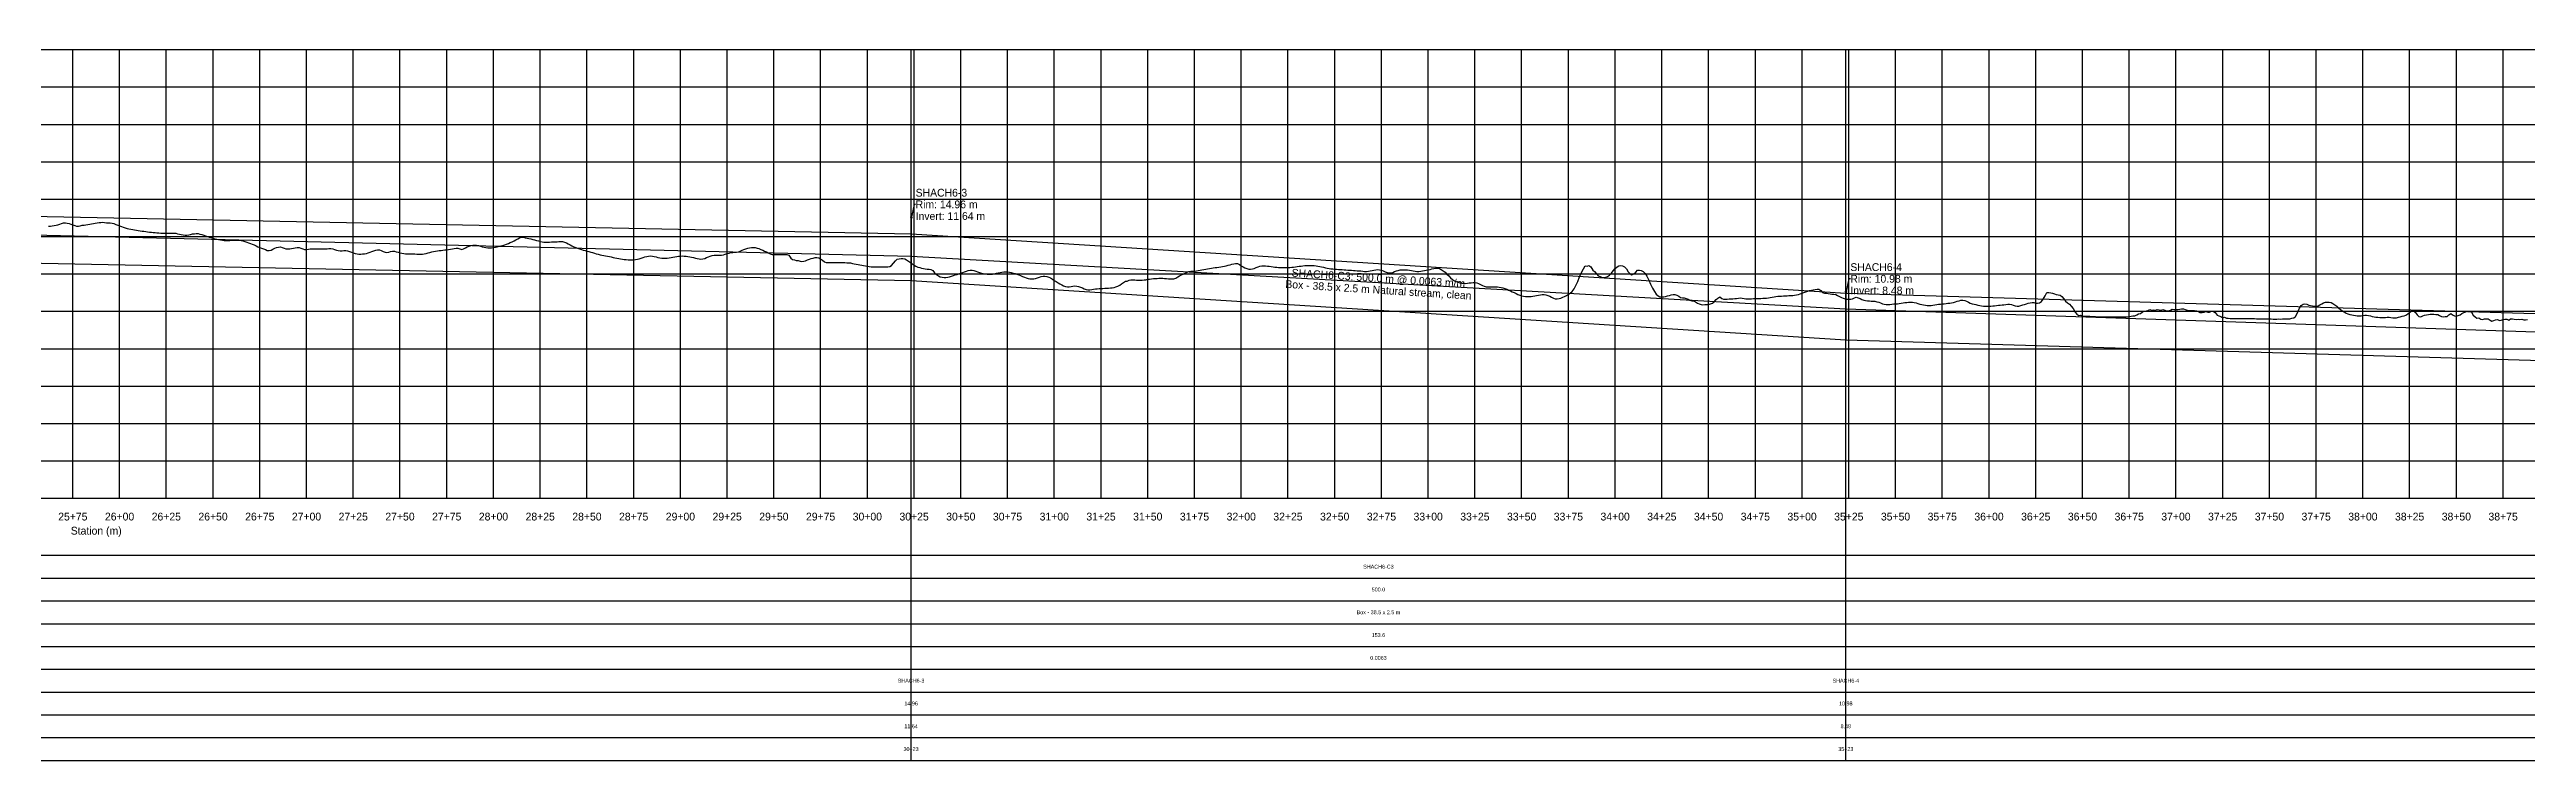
# Model space of a CAD drawing. Extents: x -64 to 5195, y -140 to 253.
# Drawn here: x 2563 to 3887, y -140 to 240 of the extents above; entities that cross this region are included whole.
import ezdxf
from ezdxf.enums import TextEntityAlignment as Align

# ---------------------------------------------------------------- set-up
doc = ezdxf.new("R2010")
doc.units = 0
for name, color, linetype in [('Annotation', 7, 'Continuous'), ('Annotation_Table', 254, 'Continuous'), ('Crown', 7, 'Continuous'), ('Grid', 254, 'Continuous'), ('Grid_Text', 7, 'Continuous'), ('Ground_Elevation', 3, 'Continuous'), ('Hydraulic_Grade', 5, 'Continuous'), ('Invert', 7, 'Continuous'), ('Structure', 7, 'Continuous')]:
    doc.layers.add(name, color=color, linetype=linetype)

msp = doc.modelspace()

# ---------------------------------------------------------------- linework, layer by layer
at = {"layer": 'Annotation', "color": 0}
for points in [[(3023.39, 149.57), (3023.19, 150.55), (3023.98, 150.37)], [(3523.39, 109.77), (3523.19, 110.75), (3523.98, 110.57)]]:
    msp.add_lwpolyline(points, close=True, dxfattribs=at)
for points in [[(3025.83, 157.19), (3025.09, 157.19), (3023.39, 149.57)], [(3525.83, 117.39), (3525.09, 117.39), (3523.39, 109.77)]]:
    msp.add_lwpolyline(points, dxfattribs=at)
at = {"layer": 'Annotation_Table', "color": 254}
for points in [[(3023.39, -140.21), (3023.39, 240)], [(3523.39, -140.21), (3523.39, 240)], [(-25, -30.48), (5174.95, -30.48)], [(-25, -42.67), (5174.95, -42.67)], [(-25, -54.86), (5174.95, -54.86)], [(-25, -67.06), (5174.95, -67.06)], [(-25, -79.25), (5174.95, -79.25)], [(-25, -91.44), (5174.95, -91.44)], [(-25, -103.63), (5174.95, -103.63)], [(-25, -115.82), (5174.95, -115.82)], [(-25, -128.02), (5174.95, -128.02)], [(-25, -140.21), (5174.95, -140.21)]]:
    msp.add_lwpolyline(points, dxfattribs=at)
at = {"layer": 'Crown', "color": 0}
for points in [[(1717, 167.56), (3023.39, 141.43)], [(3023.39, 141.43), (3023.39, 141.43)], [(3023.39, 141.43), (3523.39, 109.77)], [(3523.39, 109.77), (3523.39, 109.77)], [(3523.39, 109.77), (4406, 83.63)]]:
    msp.add_lwpolyline(points, dxfattribs=at)
at = {"layer": 'Grid', "color": 254}
for points in [[(-25, 240), (5175, 240)], [(2575, 0), (2575, 240)], [(2600, 0), (2600, 240)], [(2625, 0), (2625, 240)], [(2650, 0), (2650, 240)], [(2675, 0), (2675, 240)], [(2700, 0), (2700, 240)], [(2725, 0), (2725, 240)], [(2750, 0), (2750, 240)], [(2775, 0), (2775, 240)], [(2800, 0), (2800, 240)], [(2825, 0), (2825, 240)], [(2850, 0), (2850, 240)], [(2875, 0), (2875, 240)], [(2900, 0), (2900, 240)], [(2925, 0), (2925, 240)], [(2950, 0), (2950, 240)], [(2975, 0), (2975, 240)], [(3000, 0), (3000, 240)], [(3025, 0), (3025, 240)], [(3050, 0), (3050, 240)], [(3075, 0), (3075, 240)], [(3100, 0), (3100, 240)], [(3125, 0), (3125, 240)], [(3150, 0), (3150, 240)], [(3175, 0), (3175, 240)], [(3200, 0), (3200, 240)], [(3225, 0), (3225, 240)], [(3250, 0), (3250, 240)], [(3275, 0), (3275, 240)], [(3300, 0), (3300, 240)], [(3325, 0), (3325, 240)], [(3350, 0), (3350, 240)], [(3375, 0), (3375, 240)], [(3400, 0), (3400, 240)], [(3425, 0), (3425, 240)], [(3450, 0), (3450, 240)], [(3475, 0), (3475, 240)], [(3500, 0), (3500, 240)], [(3525, 0), (3525, 240)], [(3550, 0), (3550, 240)], [(3575, 0), (3575, 240)], [(3600, 0), (3600, 240)], [(3625, 0), (3625, 240)], [(3650, 0), (3650, 240)], [(3675, 0), (3675, 240)], [(3700, 0), (3700, 240)], [(3725, 0), (3725, 240)], [(3750, 0), (3750, 240)], [(3775, 0), (3775, 240)], [(3800, 0), (3800, 240)], [(3825, 0), (3825, 240)], [(3850, 0), (3850, 240)], [(3875, 0), (3875, 240)], [(-25, 220), (5175, 220)], [(-25, 200), (5175, 200)], [(-25, 180), (5175, 180)], [(-25, 160), (5175, 160)], [(-25, 140), (5175, 140)], [(-25, 120), (5175, 120)], [(-25, 100), (5175, 100)], [(-25, 80), (5175, 80)], [(-25, 60), (5175, 60)], [(-25, 40), (5175, 40)], [(-25, 20), (5175, 20)], [(-25, 0), (5175, 0)]]:
    msp.add_lwpolyline(points, dxfattribs=at)
at = {"layer": 'Ground_Elevation', "color": 3}
msp.add_lwpolyline([(2562, 145.56), (2563, 145.6), (2564, 145.68), (2565, 145.82), (2566, 146.04), (2567, 146.34), (2568, 146.68), (2569, 147.02), (2570, 147.28), (2571, 147.35), (2572, 147.22), (2573, 146.97), (2574, 146.61), (2575, 146.22), (2576, 145.86), (2577, 145.61), (2578, 145.57), (2579, 145.74), (2580, 145.99), (2581, 146.1), (2582, 146.21), (2583, 146.36), (2584, 146.54), (2585, 146.72), (2586, 146.91), (2587, 147.1), (2588, 147.28), (2589, 147.44), (2590, 147.58), (2591, 147.62), (2592, 147.42), (2593, 147.29), (2594, 147.39), (2595, 147.38), (2596, 147.19), (2597, 146.88), (2598, 146.51), (2599, 146.11), (2600, 145.71), (2601, 145.31), (2602, 144.93), (2603, 144.6), (2604, 144.31), (2605, 144.07), (2606, 143.85), (2607, 143.67), (2608, 143.5), (2609, 143.35), (2610, 143.2), (2611, 143.07), (2612, 142.93), (2613, 142.8), (2614, 142.67), (2615, 142.54), (2616, 142.42), (2617, 142.31), (2618, 142.2), (2619, 142.1), (2620, 142.01), (2621, 141.94), (2622, 141.87), (2623, 141.82), (2624, 141.78), (2625, 141.77), (2626, 141.77), (2627, 141.78), (2628, 141.77), (2629, 141.74), (2630, 141.72), (2631, 141.52), (2632, 141.23), (2633, 141.02), (2634, 140.87), (2635, 140.79), (2636, 140.81), (2637, 140.95), (2638, 141.16), (2639, 141.36), (2640, 141.52), (2641, 141.65), (2642, 141.56), (2643, 141.32), (2644, 141.05), (2645, 140.75), (2646, 140.41), (2647, 140.07), (2648, 139.73), (2649, 139.4), (2650, 139.08), (2651, 138.81), (2652, 138.56), (2653, 138.34), (2654, 138.17), (2655, 138.04), (2656, 137.95), (2657, 137.9), (2658, 137.91), (2659, 137.96), (2660, 138.04), (2661, 138.11), (2662, 138.14), (2663, 138.11), (2664, 138), (2665, 137.85), (2666, 137.67), (2667, 137.36), (2668, 136.94), (2669, 136.65), (2670, 136.33), (2671, 135.94), (2672, 135.47), (2673, 134.96), (2674, 134.49), (2675, 134.1), (2676, 133.75), (2677, 133.4), (2678, 133), (2679, 132.61), (2680, 132.47), (2681, 132.75), (2682, 133.23), (2683, 133.72), (2684, 134.09), (2685, 134.32), (2686, 134.4), (2687, 134.17), (2688, 133.84), (2689, 133.5), (2690, 133.35), (2691, 133.41), (2692, 133.57), (2693, 133.8), (2694, 134.02), (2695, 134.13), (2696, 134.05), (2697, 133.75), (2698, 133.38), (2699, 133.11), (2700, 133.13), (2701, 133.27), (2702, 133.37), (2703, 133.46), (2704, 133.48), (2705, 133.49), (2706, 133.48), (2707, 133.47), (2708, 133.46), (2709, 133.46), (2710, 133.46), (2711, 133.48), (2712, 133.53), (2713, 133.57), (2714, 133.43), (2715, 133.12), (2716, 132.72), (2717, 132.5), (2718, 132.4), (2719, 132.41), (2720, 132.47), (2721, 132.45), (2722, 132.28), (2723, 131.99), (2724, 131.65), (2725, 131.3), (2726, 130.99), (2727, 130.77), (2728, 130.65), (2729, 130.63), (2730, 130.69), (2731, 130.83), (2732, 131.01), (2733, 131.24), (2734, 131.56), (2735, 131.95), (2736, 132.35), (2737, 132.67), (2738, 132.85), (2739, 132.91), (2740, 132.52), (2741, 132.05), (2742, 131.7), (2743, 131.54), (2744, 131.66), (2745, 131.94), (2746, 132.22), (2747, 132.17), (2748, 131.9), (2749, 131.61), (2750, 131.33), (2751, 131.09), (2752, 130.9), (2753, 130.78), (2754, 130.73), (2755, 130.74), (2756, 130.75), (2757, 130.75), (2758, 130.69), (2759, 130.59), (2760, 130.49), (2761, 130.48), (2762, 130.56), (2763, 130.75), (2764, 130.99), (2765, 131.24), (2766, 131.49), (2767, 131.73), (2768, 131.95), (2769, 132.16), (2770, 132.34), (2771, 132.48), (2772, 132.6), (2773, 132.71), (2774, 132.81), (2775, 132.91), (2776, 133.02), (2777, 133.16), (2778, 133.34), (2779, 133.52), (2780, 133.7), (2781, 133.73), (2782, 133.35), (2783, 133.12), (2784, 133.46), (2785, 134.03), (2786, 134.55), (2787, 134.92), (2788, 135.2), (2789, 135.39), (2790, 135.45), (2791, 135.38), (2792, 135.17), (2793, 134.87), (2794, 134.55), (2795, 134.26), (2796, 134.05), (2797, 133.95), (2798, 133.95), (2799, 134.03), (2800, 134.17), (2801, 134.34), (2802, 134.55), (2803, 134.77), (2804, 135.01), (2805, 135.27), (2806, 135.58), (2807, 135.92), (2808, 136.31), (2809, 136.73), (2810, 137.2), (2811, 137.68), (2812, 138.19), (2813, 138.72), (2814, 139.22), (2815, 139.63), (2816, 139.65), (2817, 139.29), (2818, 139.07), (2819, 138.91), (2820, 138.72), (2821, 138.45), (2822, 138.16), (2823, 137.88), (2824, 137.62), (2825, 137.38), (2826, 137.17), (2827, 137.04), (2828, 137), (2829, 137.02), (2830, 137.05), (2831, 137.1), (2832, 137.14), (2833, 137.18), (2834, 137.24), (2835, 137.31), (2836, 137.37), (2837, 137.37), (2838, 137.06), (2839, 136.57), (2840, 136.03), (2841, 135.49), (2842, 134.99), (2843, 134.53), (2844, 134.1), (2845, 133.71), (2846, 133.35), (2847, 133.03), (2848, 132.75), (2849, 132.48), (2850, 132.22), (2851, 131.95), (2852, 131.67), (2853, 131.37), (2854, 131.07), (2855, 130.78), (2856, 130.49), (2857, 130.23), (2858, 129.99), (2859, 129.78), (2860, 129.59), (2861, 129.42), (2862, 129.24), (2863, 129.06), (2864, 128.86), (2865, 128.65), (2866, 128.45), (2867, 128.25), (2868, 128.07), (2869, 127.9), (2870, 127.75), (2871, 127.63), (2872, 127.54), (2873, 127.48), (2874, 127.49), (2875, 127.53), (2876, 127.63), (2877, 127.83), (2878, 128.11), (2879, 128.43), (2880, 128.77), (2881, 129.08), (2882, 129.35), (2883, 129.55), (2884, 129.6), (2885, 129.52), (2886, 129.33), (2887, 129.08), (2888, 128.87), (2889, 128.66), (2890, 128.5), (2891, 128.38), (2892, 128.34), (2893, 128.41), (2894, 128.58), (2895, 128.79), (2896, 128.99), (2897, 129.19), (2898, 129.35), (2899, 129.48), (2900, 129.56), (2901, 129.59), (2902, 129.56), (2903, 129.47), (2904, 129.34), (2905, 129.16), (2906, 128.95), (2907, 128.7), (2908, 128.45), (2909, 128.22), (2910, 128.05), (2911, 127.96), (2912, 128.03), (2913, 128.3), (2914, 128.7), (2915, 129.16), (2916, 129.55), (2917, 129.84), (2918, 130.04), (2919, 130.09), (2920, 130.02), (2921, 129.96), (2922, 130.02), (2923, 130.22), (2924, 130.51), (2925, 130.88), (2926, 131.18), (2927, 131.37), (2928, 131.5), (2929, 131.61), (2930, 131.72), (2931, 131.87), (2932, 132.17), (2933, 132.64), (2934, 133.1), (2935, 133.48), (2936, 133.75), (2937, 133.95), (2938, 134.13), (2939, 134.19), (2940, 134.08), (2941, 133.83), (2942, 133.52), (2943, 133.15), (2944, 132.71), (2945, 132.22), (2946, 131.73), (2947, 131.27), (2948, 130.83), (2949, 130.41), (2950, 130.39), (2951, 130.44), (2952, 130.43), (2953, 130.42), (2954, 130.43), (2955, 130.45), (2956, 130.46), (2957, 130.46), (2958, 130.04), (2959, 128.42), (2960, 127.74), (2961, 127.47), (2962, 127.26), (2963, 127.09), (2964, 126.88), (2965, 126.71), (2966, 126.75), (2967, 127.03), (2968, 127.45), (2969, 127.84), (2970, 128.19), (2971, 128.51), (2972, 128.71), (2973, 128.75), (2974, 128.62), (2975, 128.15), (2976, 127.31), (2977, 126.48), (2978, 126.08), (2979, 126.04), (2980, 126.05), (2981, 126.06), (2982, 126.07), (2983, 126.08), (2984, 126.09), (2985, 126.1), (2986, 126.11), (2987, 126.12), (2988, 126.1), (2989, 126), (2990, 125.85), (2991, 125.85), (2992, 125.52), (2993, 125.35), (2994, 125.18), (2995, 125.01), (2996, 124.84), (2997, 124.66), (2998, 124.48), (2999, 124.3), (3000, 124.12), (3001, 123.95), (3002, 123.82), (3003, 123.78), (3004, 123.78), (3005, 123.78), (3006, 123.77), (3007, 123.77), (3008, 123.76), (3009, 123.76), (3010, 123.75), (3011, 123.75), (3012, 123.88), (3013, 124.57), (3014, 125.77), (3015, 126.99), (3016, 127.85), (3017, 128.02), (3018, 128.17), (3019, 128.3), (3020, 128.05), (3021, 127.5), (3022, 126.79), (3023, 126.06), (3024, 125.36), (3025, 124.69), (3026, 124.09), (3027, 123.63), (3028, 123.37), (3029, 123.04), (3030, 122.89), (3031, 122.76), (3032, 122.63), (3033, 122.48), (3034, 122.3), (3035, 121.75), (3036, 120.6), (3037, 119.65), (3038, 118.98), (3039, 118.52), (3040, 118.21), (3041, 118.06), (3042, 118.07), (3043, 118.23), (3044, 118.52), (3045, 118.84), (3046, 119.16), (3047, 119.45), (3048, 119.75), (3049, 120.07), (3050, 120.43), (3051, 120.83), (3052, 121.2), (3053, 121.52), (3054, 121.77), (3055, 121.92), (3056, 121.94), (3057, 121.76), (3058, 121.45), (3059, 121.09), (3060, 120.77), (3061, 120.49), (3062, 120.25), (3063, 120.04), (3064, 119.89), (3065, 119.79), (3066, 119.8), (3067, 119.92), (3068, 120.12), (3069, 120.35), (3070, 120.56), (3071, 120.74), (3072, 120.92), (3073, 121.04), (3074, 121.08), (3075, 121.04), (3076, 120.92), (3077, 120.74), (3078, 120.49), (3079, 120.2), (3080, 119.85), (3081, 119.47), (3082, 119.08), (3083, 118.67), (3084, 118.24), (3085, 117.82), (3086, 117.49), (3087, 117.31), (3088, 117.29), (3089, 117.4), (3090, 117.64), (3091, 117.97), (3092, 118.29), (3093, 118.55), (3094, 118.73), (3095, 118.76), (3096, 118.65), (3097, 118.33), (3098, 117.83), (3099, 117.19), (3100, 116.52), (3101, 115.9), (3102, 115.3), (3103, 114.7), (3104, 114.15), (3105, 113.65), (3106, 113.28), (3107, 113.08), (3108, 113.11), (3109, 113.28), (3110, 113.46), (3111, 113.55), (3112, 113.51), (3113, 113.31), (3114, 112.98), (3115, 112.5), (3116, 111.99), (3117, 111.62), (3118, 111.44), (3119, 111.45), (3120, 111.63), (3121, 111.84), (3122, 111.99), (3123, 112.08), (3124, 112.15), (3125, 112.15), (3126, 112.23), (3127, 112.3), (3128, 112.36), (3129, 112.41), (3130, 112.5), (3131, 112.61), (3132, 112.78), (3133, 113.05), (3134, 113.49), (3135, 114), (3136, 114.69), (3137, 115.43), (3138, 116.08), (3139, 116.09), (3140, 116.7), (3141, 116.85), (3142, 116.9), (3143, 116.79), (3144, 116.65), (3145, 116.64), (3146, 116.6), (3147, 116.59), (3148, 116.86), (3149, 116.82), (3150, 117.11), (3151, 117.16), (3152, 117.41), (3153, 117.59), (3154, 117.55), (3155, 117.63), (3156, 117.67), (3157, 117.66), (3158, 117.71), (3159, 117.54), (3160, 117.47), (3161, 117.37), (3162, 117.3), (3163, 117.31), (3164, 117.35), (3165, 117.79), (3166, 118.45), (3167, 119.03), (3168, 119.46), (3169, 119.89), (3170, 120.41), (3171, 121), (3172, 121.36), (3173, 121.53), (3174, 121.55), (3175, 121.56), (3176, 121.64), (3177, 121.81), (3178, 122), (3179, 122.2), (3180, 122.4), (3181, 122.59), (3182, 122.78), (3183, 122.96), (3184, 123.11), (3185, 123.24), (3186, 123.37), (3187, 123.49), (3188, 123.62), (3189, 123.76), (3190, 123.93), (3191, 124.13), (3192, 124.39), (3193, 124.65), (3194, 124.92), (3195, 125.18), (3196, 125.38), (3197, 125.52), (3198, 125.58), (3199, 125.02), (3200, 124.3), (3201, 123.74), (3202, 123.28), (3203, 122.9), (3204, 122.63), (3205, 122.54), (3206, 122.65), (3207, 122.94), (3208, 123.4), (3209, 123.87), (3210, 124.09), (3211, 124.25), (3212, 124.3), (3213, 124.27), (3214, 124.18), (3215, 124.06), (3216, 123.93), (3217, 123.81), (3218, 123.7), (3219, 123.61), (3220, 123.52), (3221, 123.45), (3222, 123.4), (3223, 123.38), (3224, 123.38), (3225, 123.41), (3226, 123.47), (3227, 123.55), (3228, 123.67), (3229, 123.8), (3230, 123.95), (3231, 124.1), (3232, 124.23), (3233, 124.36), (3234, 124.46), (3235, 124.53), (3236, 124.57), (3237, 124.57), (3238, 124.53), (3239, 124.44), (3240, 124.32), (3241, 124.16), (3242, 123.97), (3243, 123.75), (3244, 123.53), (3245, 123.31), (3246, 123.1), (3247, 122.92), (3248, 122.77), (3249, 122.65), (3250, 122.56), (3251, 122.49), (3252, 122.43), (3253, 122.37), (3254, 122.31), (3255, 122.24), (3256, 122.16), (3257, 122.07), (3258, 122), (3259, 121.92), (3260, 121.85), (3261, 121.78), (3262, 121.71), (3263, 121.66), (3264, 121.62), (3265, 121.51), (3266, 121.32), (3267, 121.31), (3268, 121.44), (3269, 121.61), (3270, 121.81), (3271, 122.05), (3272, 122.26), (3273, 122.35), (3274, 122.25), (3275, 121.97), (3276, 121.58), (3277, 121.15), (3278, 120.75), (3279, 120.52), (3280, 120.55), (3281, 120.82), (3282, 121.21), (3283, 121.58), (3284, 121.88), (3285, 122.11), (3286, 122.23), (3287, 122.27), (3288, 122.24), (3289, 122.15), (3290, 122), (3291, 121.82), (3292, 121.65), (3293, 121.49), (3294, 121.35), (3295, 121.3), (3296, 121.4), (3297, 121.61), (3298, 121.86), (3299, 122.05), (3300, 122.22), (3301, 122.45), (3302, 122.73), (3303, 122.98), (3304, 123.1), (3305, 123.06), (3306, 122.83), (3307, 122.38), (3308, 121.71), (3309, 120.86), (3310, 119.92), (3311, 118.95), (3312, 117.97), (3313, 117.07), (3314, 116.36), (3315, 115.9), (3316, 115.57), (3317, 115.31), (3318, 115.1), (3319, 114.98), (3320, 114.96), (3321, 115.03), (3322, 115.16), (3323, 115.31), (3324, 115.42), (3325, 115.39), (3326, 115.19), (3327, 114.81), (3328, 114.31), (3329, 113.8), (3330, 113.4), (3331, 113.17), (3332, 113.05), (3333, 113.02), (3334, 113.04), (3335, 113.09), (3336, 113.12), (3337, 113.08), (3338, 112.97), (3339, 112.77), (3340, 112.51), (3341, 112.18), (3342, 111.79), (3343, 111.39), (3344, 110.96), (3345, 110.49), (3346, 110), (3347, 109.49), (3348, 109.02), (3349, 108.59), (3350, 108.28), (3351, 108.11), (3352, 108), (3353, 107.91), (3354, 107.85), (3355, 107.88), (3356, 108.02), (3357, 108.23), (3358, 108.44), (3359, 108.67), (3360, 108.9), (3361, 109.08), (3362, 109.07), (3363, 108.86), (3364, 108.49), (3365, 108.03), (3366, 107.55), (3367, 107.08), (3368, 106.75), (3369, 106.65), (3370, 106.78), (3371, 107.1), (3372, 107.51), (3373, 107.98), (3374, 108.51), (3375, 109.09), (3376, 109.77), (3377, 110.67), (3378, 111.94), (3379, 113.72), (3380, 115.97), (3381, 118.44), (3382, 120.78), (3383, 122.81), (3384, 124.28), (3385, 124.23), (3386, 124.43), (3387, 123.75), (3388, 122.09), (3389, 121.23), (3390, 119.97), (3391, 119.06), (3392, 118.55), (3393, 118.17), (3394, 118.08), (3395, 118.2), (3396, 118.59), (3397, 119.33), (3398, 120.36), (3399, 121.6), (3400, 122.85), (3401, 123.81), (3402, 124.32), (3403, 124.49), (3404, 124.39), (3405, 123.84), (3406, 122.64), (3407, 121.16), (3408, 120.01), (3409, 119.6), (3410, 119.96), (3411, 120.99), (3412, 121.92), (3413, 122), (3414, 121.87), (3415, 121.35), (3416, 120.31), (3417, 118.72), (3418, 116.7), (3419, 114.51), (3420, 112.38), (3421, 110.54), (3422, 109.13), (3423, 108.23), (3424, 107.8), (3425, 107.71), (3426, 107.79), (3427, 107.96), (3428, 108.23), (3429, 108.53), (3430, 108.79), (3431, 108.96), (3432, 108.92), (3433, 108.62), (3434, 108.14), (3435, 107.43), (3436, 107.26), (3437, 107.29), (3438, 106.85), (3439, 106.47), (3440, 105.92), (3441, 105.61), (3442, 105.57), (3443, 105.14), (3444, 104.43), (3445, 103.94), (3446, 103.61), (3447, 103.55), (3448, 103.59), (3449, 103.6), (3450, 103.69), (3451, 103.93), (3452, 104.38), (3453, 105.1), (3454, 106.24), (3455, 107.09), (3456, 107.76), (3457, 106.81), (3458, 106.57), (3459, 106.54), (3460, 106.54), (3461, 106.69), (3462, 106.76), (3463, 106.76), (3464, 106.83), (3465, 106.94), (3466, 107.07), (3467, 107.13), (3468, 107.05), (3469, 106.89), (3470, 106.75), (3471, 106.7), (3472, 106.72), (3473, 106.75), (3474, 106.77), (3475, 106.8), (3476, 106.83), (3477, 106.86), (3478, 106.9), (3479, 106.95), (3480, 107.01), (3481, 107.1), (3482, 107.24), (3483, 107.43), (3484, 107.63), (3485, 107.82), (3486, 107.97), (3487, 108.05), (3488, 108.12), (3489, 108.17), (3490, 108.21), (3491, 108.28), (3492, 108.34), (3493, 108.41), (3494, 108.47), (3495, 108.54), (3496, 108.64), (3497, 108.8), (3498, 109.03), (3499, 109.33), (3500, 109.7), (3501, 110.1), (3502, 110.49), (3503, 110.82), (3504, 111.09), (3505, 111.3), (3506, 111.51), (3507, 111.7), (3508, 111.82), (3509, 111.87), (3510, 111.14), (3511, 110), (3512, 109.65), (3513, 109.71), (3514, 109.6), (3515, 109.4), (3516, 109.23), (3517, 109.11), (3518, 109.01), (3519, 108.53), (3520, 107.91), (3521, 107.39), (3522, 107), (3523, 106.73), (3524, 106.56), (3525, 106.49), (3526, 106.53), (3527, 106.74), (3528, 107.22), (3529, 107.61), (3530, 107.29), (3531, 106.83), (3532, 106.36), (3533, 105.99), (3534, 105.75), (3535, 105.6), (3536, 105.53), (3537, 105.51), (3538, 105.47), (3539, 105.37), (3540, 105.15), (3541, 104.83), (3542, 104.45), (3543, 104.08), (3544, 103.8), (3545, 103.64), (3546, 103.62), (3547, 103.71), (3548, 103.85), (3549, 103.96), (3550, 103.99), (3551, 104.02), (3552, 104.12), (3553, 104.28), (3554, 104.48), (3555, 104.64), (3556, 104.76), (3557, 104.86), (3558, 104.93), (3559, 104.91), (3560, 104.76), (3561, 104.49), (3562, 104.16), (3563, 103.87), (3564, 103.67), (3565, 103.53), (3566, 103.36), (3567, 103.17), (3568, 103.05), (3569, 103.09), (3570, 103.29), (3571, 103.51), (3572, 103.67), (3573, 103.77), (3574, 103.86), (3575, 103.96), (3576, 104.08), (3577, 104.2), (3578, 104.31), (3579, 104.41), (3580, 104.53), (3581, 104.72), (3582, 104.99), (3583, 105.34), (3584, 105.69), (3585, 105.94), (3586, 106), (3587, 105.81), (3588, 105.4), (3589, 104.87), (3590, 104.38), (3591, 104.02), (3592, 103.79), (3593, 103.58), (3594, 103.36), (3595, 103.14), (3596, 102.95), (3597, 102.81), (3598, 102.73), (3599, 102.71), (3600, 102.71), (3601, 102.76), (3602, 102.85), (3603, 102.97), (3604, 103.09), (3605, 103.22), (3606, 103.33), (3607, 103.42), (3608, 103.55), (3609, 103.7), (3610, 103.82), (3611, 103.83), (3612, 103.64), (3613, 103.3), (3614, 102.96), (3615, 102.79), (3616, 102.83), (3617, 103.06), (3618, 103.39), (3619, 103.71), (3620, 104), (3621, 104.29), (3622, 104.58), (3623, 104.73), (3624, 104.64), (3625, 104.42), (3626, 104.35), (3627, 104.56), (3628, 105.2), (3629, 106.47), (3630, 108.28), (3631, 110.13), (3632, 110.13), (3633, 109.83), (3634, 109.62), (3635, 109.4), (3636, 108.93), (3637, 108.8), (3638, 108.65), (3639, 107.86), (3640, 106.74), (3641, 105.35), (3642, 104.62), (3643, 103.83), (3644, 102.72), (3645, 101.44), (3646, 99.62), (3647, 98.48), (3648, 97.77), (3649, 97.9), (3650, 97.58), (3651, 97.48), (3652, 97.41), (3653, 97.41), (3654, 97.34), (3655, 97.27), (3656, 97.21), (3657, 97.17), (3658, 97.13), (3659, 97.1), (3660, 97.08), (3661, 97.07), (3662, 97.06), (3663, 97.04), (3664, 97.04), (3665, 97.03), (3666, 97.03), (3667, 97.05), (3668, 97.02), (3669, 97.04), (3670, 97.01), (3671, 97.03), (3672, 97.07), (3673, 97.03), (3674, 97.11), (3675, 97.22), (3676, 97.37), (3677, 97.61), (3678, 97.52), (3679, 98.08), (3680, 98.6), (3681, 98.86), (3682, 99.57), (3683, 100.13), (3684, 100.18), (3685, 100.37), (3686, 100.91), (3687, 100.65), (3688, 100.77), (3689, 100.63), (3690, 100.95), (3691, 100.72), (3692, 100.61), (3693, 100.9), (3694, 100.57), (3695, 100.29), (3696, 100.21), (3697, 100.54), (3698, 101.07), (3699, 101.01), (3700, 100.9), (3701, 100.96), (3702, 101.15), (3703, 101.38), (3704, 101.27), (3705, 100.94), (3706, 100.64), (3707, 100.48), (3708, 100.48), (3709, 100.5), (3710, 100.47), (3711, 100.32), (3712, 99.87), (3713, 99.4), (3714, 99.32), (3715, 99.6), (3716, 99.9), (3717, 99.57), (3718, 99.5), (3719, 100.02), (3720, 99.86), (3721, 99.32), (3722, 97.97), (3723, 97.52), (3724, 97.17), (3725, 96.52), (3726, 96.82), (3727, 96.4), (3728, 96.31), (3729, 96.18), (3730, 96.22), (3731, 96.21), (3732, 96.14), (3733, 96.14), (3734, 96.1), (3735, 96.09), (3736, 96.09), (3737, 96.09), (3738, 96.15), (3739, 96.16), (3740, 96.12), (3741, 96.19), (3742, 96.11), (3743, 96), (3744, 95.96), (3745, 95.95), (3746, 95.94), (3747, 95.92), (3748, 95.9), (3749, 95.9), (3750, 95.94), (3751, 95.91), (3752, 95.87), (3753, 95.85), (3754, 95.87), (3755, 95.9), (3756, 95.88), (3757, 95.96), (3758, 96.03), (3759, 95.96), (3760, 95.93), (3761, 96.03), (3762, 96.25), (3763, 96.5), (3764, 97.3), (3765, 99.23), (3766, 101.62), (3767, 103.11), (3768, 103.85), (3769, 104.01), (3770, 103.75), (3771, 103.34), (3772, 103.05), (3773, 102.85), (3774, 102.68), (3775, 102.7), (3776, 103.02), (3777, 103.54), (3778, 104.08), (3779, 104.53), (3780, 104.82), (3781, 104.94), (3782, 104.92), (3783, 104.7), (3784, 104.2), (3785, 103.51), (3786, 102.68), (3787, 101.83), (3788, 101.03), (3789, 100.31), (3790, 99.65), (3791, 99.08), (3792, 98.63), (3793, 98.29), (3794, 98.05), (3795, 97.86), (3796, 97.71), (3797, 97.6), (3798, 97.56), (3799, 97.63), (3800, 97.76), (3801, 97.89), (3802, 97.93), (3803, 97.81), (3804, 97.56), (3805, 97.28), (3806, 97.05), (3807, 96.92), (3808, 96.83), (3809, 96.72), (3810, 96.64), (3811, 96.65), (3812, 96.72), (3813, 96.81), (3814, 96.85), (3815, 96.77), (3816, 96.56), (3817, 96.44), (3818, 96.56), (3819, 96.84), (3820, 97.12), (3821, 97.32), (3822, 97.51), (3823, 98.01), (3824, 98.7), (3825, 99.42), (3826, 100.01), (3827, 100.25), (3828, 99.54), (3829, 98.1), (3830, 97.2), (3831, 97.03), (3832, 97.52), (3833, 98.02), (3834, 98.17), (3835, 98.29), (3836, 98.54), (3837, 98.53), (3838, 98.46), (3839, 98.37), (3840, 98.21), (3841, 97.68), (3842, 97.23), (3843, 97.11), (3844, 97.26), (3845, 97.21), (3846, 98.08), (3847, 98.92), (3848, 98.17), (3849, 97.61), (3850, 97.46), (3851, 97.77), (3852, 98.18), (3853, 98.84), (3854, 99.44), (3855, 99.73), (3856, 100.02), (3857, 100.15), (3858, 99.6), (3859, 97.98), (3860, 97.1), (3861, 96.29), (3862, 96.46), (3863, 95.86), (3864, 95.7), (3865, 95.94), (3866, 96.05), (3867, 96.04), (3868, 95.35), (3869, 94.81), (3870, 95.03), (3871, 95.41), (3872, 95.7), (3873, 95), (3874, 95.18), (3875, 95.58), (3876, 95.77), (3877, 95.73), (3878, 95.23), (3879, 95.93), (3880, 95.93), (3881, 95.79), (3882, 95.58), (3883, 95.82), (3884, 95.58), (3885, 95.79), (3886, 95.46), (3887, 95.46), (3888, 95.71)], dxfattribs=at)
at = {"layer": 'Hydraulic_Grade', "color": 5}
for points in [[(1717, 161.3), (3023.39, 129.55)], [(3023.39, 129.55), (3023.39, 129.55)], [(3023.39, 129.55), (3523.39, 101.36)], [(3523.39, 101.36), (3523.39, 101.36)], [(3523.39, 101.36), (4406, 71.95)]]:
    msp.add_lwpolyline(points, dxfattribs=at)
at = {"layer": 'Invert', "color": 0}
for points in [[(1717, 142.56), (3023.39, 116.43)], [(3023.39, 116.43), (3023.39, 116.43)], [(3023.39, 116.43), (3523.39, 84.77)], [(3523.39, 84.77), (3523.39, 84.77)], [(3523.39, 84.77), (4406, 58.63)]]:
    msp.add_lwpolyline(points, dxfattribs=at)
at = {"layer": 'Structure', "color": 0}
for points in [[(3023.39, 149.57), (3023.39, 116.43)], [(3023.39, 149.57), (3023.39, 116.43)], [(3523.39, 109.77), (3523.39, 84.77)], [(3523.39, 109.77), (3523.39, 84.77)]]:
    msp.add_lwpolyline(points, dxfattribs=at)

# ---------------------------------------------------------------- texts
at = {"layer": 'Annotation', "color": 0}
for s, height, p in [('SHACH6-3', 4.167, (3025.83, 163.44)), ('Rim: 14.96 m', 4.1667, (3025.83, 157.19)), ('Invert: 11.64 m', 4.1667, (3025.83, 150.94)), ('SHACH6-4', 4.167, (3525.83, 123.64)), ('Rim: 10.98 m', 4.1667, (3525.83, 117.39)), ('Invert: 8.48 m', 4.1667, (3525.83, 111.14))]:
    msp.add_text(s, height=height, dxfattribs=at).set_placement(p, align=Align.MIDDLE_LEFT)
for s, p in [('SHACH6-C3: 500.0 m @ 0.0063 m/m', (3273.39, 117.74)), ('Box - 38.5 x 2.5 m Natural stream, clean', (3273.39, 111.49))]:
    msp.add_text(s, height=4.1667, rotation=356.37662, dxfattribs=at).set_placement(p, align=Align.MIDDLE_CENTER)
at = {"layer": 'Annotation_Table', "color": 0}
for s, height, p in [('SHACH6-C3', 2.083, (3273.39, -36.58)), ('500.0', 2.083, (3273.39, -48.77)), ('Box - 38.5 x 2.5 m', 2.0833, (3273.39, -60.96)), ('153.6', 2.083, (3273.39, -73.15)), ('0.0063', 2.083, (3273.39, -85.34)), ('SHACH6-3', 2.083, (3023.39, -97.54)), ('SHACH6-4', 2.083, (3523.39, -97.54)), ('14.96', 2.083, (3023.39, -109.73)), ('10.98', 2.083, (3523.39, -109.73)), ('11.64', 2.083, (3023.39, -121.92)), ('8.48', 2.083, (3523.39, -121.92)), ('30+23', 2.083, (3023.39, -134.11)), ('35+23', 2.083, (3523.39, -134.11))]:
    msp.add_text(s, height=height, dxfattribs=at).set_placement(p, align=Align.MIDDLE_CENTER)
at = {"layer": 'Grid_Text', "color": 0}
for s, height, p in [('25+75', 4.167, (2575, -7.7)), ('26+00', 4.167, (2600, -7.7)), ('26+25', 4.167, (2625, -7.7)), ('26+50', 4.167, (2650, -7.7)), ('26+75', 4.167, (2675, -7.7)), ('27+00', 4.167, (2700, -7.7)), ('27+25', 4.167, (2725, -7.7)), ('27+50', 4.167, (2750, -7.7)), ('27+75', 4.167, (2775, -7.7)), ('28+00', 4.167, (2800, -7.7)), ('28+25', 4.167, (2825, -7.7)), ('28+50', 4.167, (2850, -7.7)), ('28+75', 4.167, (2875, -7.7)), ('29+00', 4.167, (2900, -7.7)), ('29+25', 4.167, (2925, -7.7)), ('29+50', 4.167, (2950, -7.7)), ('29+75', 4.167, (2975, -7.7)), ('30+00', 4.167, (3000, -7.7)), ('30+25', 4.167, (3025, -7.7)), ('30+50', 4.167, (3050, -7.7)), ('30+75', 4.167, (3075, -7.7)), ('31+00', 4.167, (3100, -7.7)), ('31+25', 4.167, (3125, -7.7)), ('31+50', 4.167, (3150, -7.7)), ('31+75', 4.167, (3175, -7.7)), ('32+00', 4.167, (3200, -7.7)), ('32+25', 4.167, (3225, -7.7)), ('32+50', 4.167, (3250, -7.7)), ('32+75', 4.167, (3275, -7.7)), ('33+00', 4.167, (3300, -7.7)), ('33+25', 4.167, (3325, -7.7)), ('33+50', 4.167, (3350, -7.7)), ('33+75', 4.167, (3375, -7.7)), ('34+00', 4.167, (3400, -7.7)), ('34+25', 4.167, (3425, -7.7)), ('34+50', 4.167, (3450, -7.7)), ('34+75', 4.167, (3475, -7.7)), ('35+00', 4.167, (3500, -7.7)), ('35+25', 4.167, (3525, -7.7)), ('35+50', 4.167, (3550, -7.7)), ('35+75', 4.167, (3575, -7.7)), ('36+00', 4.167, (3600, -7.7)), ('36+25', 4.167, (3625, -7.7)), ('36+50', 4.167, (3650, -7.7)), ('36+75', 4.167, (3675, -7.7)), ('37+00', 4.167, (3700, -7.7)), ('37+25', 4.167, (3725, -7.7)), ('37+50', 4.167, (3750, -7.7)), ('37+75', 4.167, (3775, -7.7)), ('38+00', 4.167, (3800, -7.7)), ('38+25', 4.167, (3825, -7.7)), ('38+50', 4.167, (3850, -7.7)), ('38+75', 4.167, (3875, -7.7)), ('Station (m)', 4.1667, (2587.5, -15.24))]:
    msp.add_text(s, height=height, dxfattribs=at).set_placement(p, align=Align.TOP_CENTER)

doc.saveas('drawing.dxf')
